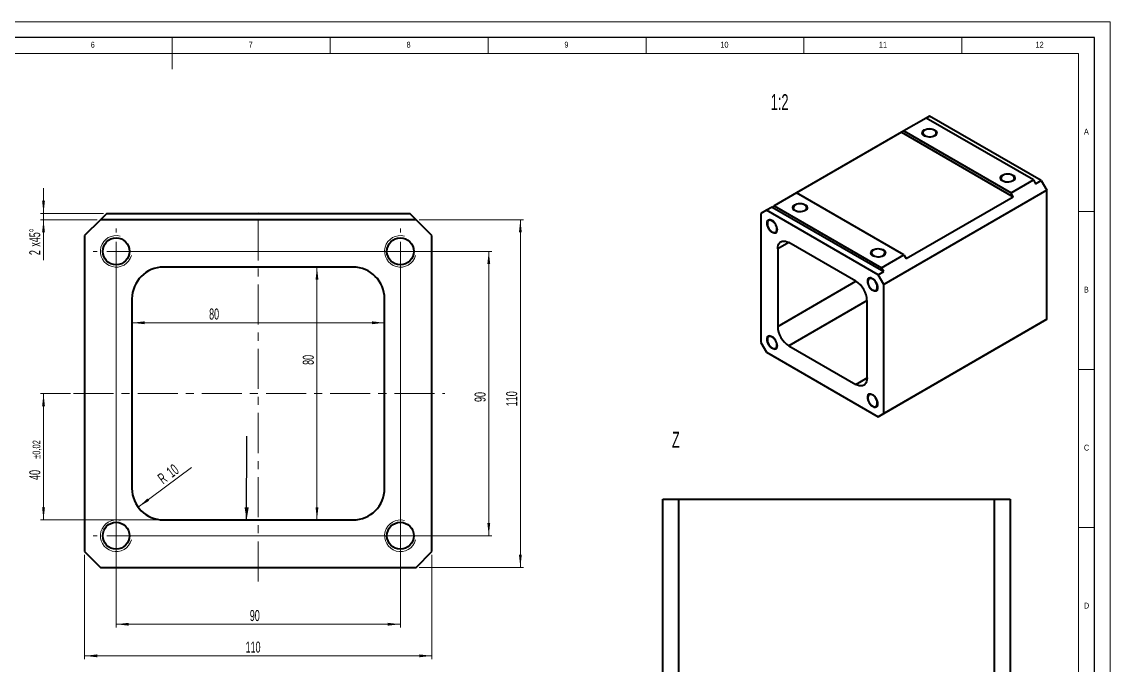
# Model space of a CAD drawing. Header units: millimetres. Extents: x 0 to 594, y 0 to 420.
# Drawn here: x 249.3 to 594, y 216.4 to 420 of the extents above; entities that cross this region are included whole.
import ezdxf

# ---------------------------------------------------------------- set-up
doc = ezdxf.new("R2010")
doc.units = ezdxf.units.MM
doc.linetypes.add('CENTERX2', pattern=[20.32, 12.7, -2.54, 2.54, -2.54])
doc.styles.add('SLDTEXTSTYLE1', font='TXT', dxfattribs={"width": 0.605})
doc.styles.add('SLDTEXTSTYLE3', font='TXT', dxfattribs={"width": 0.75})
doc.dimstyles.new('SLDDIMSTYLE0', dxfattribs={"dimtxt": 3.5, "dimasz": 4, "dimexe": 0, "dimexo": 0.0625, "dimgap": 0.875, "dimtad": 1, "dimrnd": 1e-09, "dimzin": 12, "dimdsep": 46, "dimtxsty": 'SLDTEXTSTYLE1', "dimsah": 1, "dimcen": 0.09, "dimadec": 0, "dimazin": 0, "dimtol": 1, "dimtp": 0.02, "dimtm": 0.02, "dimtfac": 1, "dimtofl": 0, "dimtmove": 0, "dimatfit": 3, "dimfxl": 1, "dimfrac": 2, "dimtolj": 1, "dimarcsym": 0})
doc.dimstyles.new('SLDDIMSTYLE1', dxfattribs={"dimtxt": 3.5, "dimasz": 4, "dimexe": 0, "dimexo": 0.0625, "dimgap": 0.875, "dimtad": 1, "dimrnd": 1e-09, "dimzin": 12, "dimdsep": 46, "dimtxsty": 'SLDTEXTSTYLE1', "dimsah": 1, "dimcen": 0.09, "dimadec": 0, "dimazin": 0, "dimtfac": 1, "dimtdec": 1, "dimtofl": 0, "dimtmove": 0, "dimatfit": 3, "dimfxl": 1, "dimfrac": 2, "dimtolj": 1, "dimtzin": 12, "dimarcsym": 0})
doc.dimstyles.new('SLDDIMSTYLE2', dxfattribs={"dimtxt": 3.5, "dimasz": 4, "dimexe": 0, "dimexo": 0.0625, "dimgap": 0.875, "dimtad": 1, "dimrnd": 1e-09, "dimzin": 12, "dimdsep": 46, "dimtxsty": 'SLDTEXTSTYLE1', "dimsah": 1, "dimcen": 0.09, "dimadec": 0, "dimazin": 0, "dimtfac": 1, "dimtdec": 1, "dimtofl": 0, "dimtmove": 0, "dimatfit": 3, "dimfxl": 1, "dimfrac": 2, "dimtolj": 1, "dimtzin": 12, "dimarcsym": 0})
doc.dimstyles.new('SLDDIMSTYLE4', dxfattribs={"dimtxt": 0, "dimasz": 4, "dimexe": 0, "dimexo": 0.0625, "dimgap": 0, "dimtad": 0, "dimtih": 1, "dimtoh": 1, "dimdec": 0, "dimrnd": 1e-09, "dimzin": 0, "dimdsep": 46, "dimtxsty": 'Standard', "dimsah": 1, "dimcen": 0.09, "dimadec": 0, "dimazin": 0, "dimtfac": 4, "dimtdec": 0, "dimtofl": 0, "dimtmove": 0, "dimatfit": 3, "dimfxl": 1, "dimfrac": 2, "dimtolj": 1, "dimtzin": 0, "dimarcsym": 0})
doc.dimstyles.new('SLDDIMSTYLE7', dxfattribs={"dimtxt": 3.5, "dimasz": 4, "dimexe": 0, "dimexo": 0.0625, "dimgap": 0.875, "dimtad": 1, "dimrnd": 1e-09, "dimzin": 12, "dimdsep": 46, "dimtxsty": 'SLDTEXTSTYLE1', "dimsah": 1, "dimcen": 0, "dimadec": 0, "dimazin": 0, "dimtfac": 1, "dimtdec": 1, "dimtofl": 0, "dimtmove": 1, "dimatfit": 3, "dimfxl": 1, "dimfrac": 2, "dimtolj": 1, "dimtzin": 12, "dimarcsym": 0})

# ---------------------------------------------------------------- blocks, each defined once
blk = doc.blocks.new('*D33')
at = {"color": 7, "linetype": 'Continuous', "lineweight": 15}
for p, q in [((279.21, 346.35), (279.21, 228.35)), ((369.21, 346.35), (369.21, 228.35)), ((279.21, 229.35), (369.21, 229.35))]:
    blk.add_line(p, q, dxfattribs=at)
for points in [[(279.21, 229.35), (283.21, 228.9), (283.21, 229.8)], [(369.21, 229.35), (365.21, 229.8), (365.21, 228.9)]]:
    blk.add_solid(points, dxfattribs=at)
at = {"color": 7, "linetype": 'Continuous', "lineweight": 15, "insert": (321.54, 233.86), "char_height": 3.5, "attachment_point": 1, "style": 'SLDTEXTSTYLE1'}
blk.add_mtext('90', dxfattribs=at)
blk = doc.blocks.new('*D34')
at = {"color": 7, "linetype": 'Continuous', "lineweight": 15}
for p, q in [((280.21, 347.35), (398.21, 347.35)), ((397.21, 347.35), (397.21, 257.35)), ((280.21, 257.35), (398.21, 257.35))]:
    blk.add_line(p, q, dxfattribs=at)
for points in [[(397.21, 347.35), (396.76, 343.35), (397.66, 343.35)], [(397.21, 257.35), (397.66, 261.35), (396.76, 261.35)]]:
    blk.add_solid(points, dxfattribs=at)
at = {"color": 7, "linetype": 'Continuous', "lineweight": 15, "insert": (392.7, 299.68), "char_height": 3.5, "attachment_point": 1, "rotation": 90, "style": 'SLDTEXTSTYLE1'}
blk.add_mtext('90', dxfattribs=at)
blk = doc.blocks.new('*D35')
at = {"color": 7, "linetype": 'Continuous', "lineweight": 15}
for p, q in [((269.21, 251.35), (269.21, 218.35)), ((379.21, 251.35), (379.21, 218.35)), ((269.21, 219.35), (379.21, 219.35))]:
    blk.add_line(p, q, dxfattribs=at)
for points in [[(269.21, 219.35), (273.21, 218.9), (273.21, 219.8)], [(379.21, 219.35), (375.21, 219.8), (375.21, 218.9)]]:
    blk.add_solid(points, dxfattribs=at)
at = {"color": 7, "linetype": 'Continuous', "lineweight": 15, "insert": (320.21, 223.86), "char_height": 3.5, "attachment_point": 1, "style": 'SLDTEXTSTYLE1'}
blk.add_mtext('110', dxfattribs=at)
blk = doc.blocks.new('*D36')
at = {"color": 7, "linetype": 'Continuous', "lineweight": 15}
for p, q in [((375.21, 357.35), (408.21, 357.35)), ((407.21, 247.35), (407.21, 357.35)), ((375.21, 247.35), (408.21, 247.35))]:
    blk.add_line(p, q, dxfattribs=at)
for points in [[(407.21, 357.35), (406.76, 353.35), (407.66, 353.35)], [(407.21, 247.35), (407.66, 251.35), (406.76, 251.35)]]:
    blk.add_solid(points, dxfattribs=at)
at = {"color": 7, "linetype": 'Continuous', "lineweight": 15, "insert": (402.7, 298.34), "char_height": 3.5, "attachment_point": 1, "rotation": 90, "style": 'SLDTEXTSTYLE1'}
blk.add_mtext('110', dxfattribs=at)
blk = doc.blocks.new('*D37')
at = {"color": 7, "linetype": 'Continuous', "lineweight": 15}
for p, q in [((256.21, 359.35), (256.21, 367.35)), ((275.21, 359.35), (255.21, 359.35)), ((256.21, 357.35), (256.21, 359.35)), ((273.21, 357.35), (255.21, 357.35)), ((256.21, 357.35), (256.21, 344.57))]:
    blk.add_line(p, q, dxfattribs=at)
for points in [[(256.21, 359.35), (256.66, 363.35), (255.76, 363.35)], [(256.21, 357.35), (255.76, 353.35), (256.66, 353.35)]]:
    blk.add_solid(points, dxfattribs=at)
at = {"color": 7, "linetype": 'Continuous', "lineweight": 15, "char_height": 3.5, "attachment_point": 1, "rotation": 90, "style": 'SLDTEXTSTYLE1'}
for s, insert in [('x45°', (251.7, 348.83)), ('2', (251.7, 346.16))]:
    blk.add_mtext(s, dxfattribs=dict(at, insert=insert))
blk = doc.blocks.new('*D38')
at = {"color": 7, "linetype": 'Continuous', "lineweight": 15}
blk.add_line((286.18, 266.39), (303.04, 278.9), dxfattribs=at)
blk.add_solid([(286.18, 266.39), (289.66, 268.42), (289.13, 269.14)], dxfattribs=at)
at = {"color": 7, "linetype": 'Continuous', "lineweight": 15, "char_height": 3.5, "attachment_point": 1, "rotation": 36.5795, "style": 'SLDTEXTSTYLE1'}
for s, insert in [('10', (294.79, 278.4)), ('R', (292, 276.33))]:
    blk.add_mtext(s, dxfattribs=dict(at, insert=insert))
blk = doc.blocks.new('*D39')
at = {"color": 7, "linetype": 'Continuous', "lineweight": 15}
blk.add_line((284.21, 324.75), (364.21, 324.75), dxfattribs=at)
for points in [[(284.21, 324.75), (288.21, 324.3), (288.21, 325.2)], [(364.21, 324.75), (360.21, 325.2), (360.21, 324.3)]]:
    blk.add_solid(points, dxfattribs=at)
at = {"color": 7, "linetype": 'Continuous', "lineweight": 15, "insert": (308.65, 329.27), "char_height": 3.5, "attachment_point": 1, "style": 'SLDTEXTSTYLE1'}
blk.add_mtext('80', dxfattribs=at)
blk = doc.blocks.new('*D40')
at = {"color": 7, "linetype": 'Continuous', "lineweight": 15}
blk.add_line((342.81, 342.35), (342.81, 262.35), dxfattribs=at)
for points in [[(342.81, 342.35), (342.36, 338.35), (343.26, 338.35)], [(342.81, 262.35), (343.26, 266.35), (342.36, 266.35)]]:
    blk.add_solid(points, dxfattribs=at)
at = {"color": 7, "linetype": 'Continuous', "lineweight": 15, "insert": (338.3, 311.43), "char_height": 3.5, "attachment_point": 1, "rotation": 90, "style": 'SLDTEXTSTYLE1'}
blk.add_mtext('80', dxfattribs=at)
blk = doc.blocks.new('*D41')
at = {"color": 7, "linetype": 'Continuous', "lineweight": 15}
for p, q in [((264.71, 302.35), (255.21, 302.35)), ((256.21, 302.35), (256.21, 262.35)), ((293.21, 262.35), (255.21, 262.35))]:
    blk.add_line(p, q, dxfattribs=at)
for points in [[(256.21, 302.35), (255.76, 298.35), (256.66, 298.35)], [(256.21, 262.35), (256.66, 266.35), (255.76, 266.35)]]:
    blk.add_solid(points, dxfattribs=at)
at = {"color": 7, "linetype": 'Continuous', "lineweight": 15, "attachment_point": 1, "rotation": 90, "style": 'SLDTEXTSTYLE1'}
for s, insert, char_height in [('±0,02', (252.75, 281.69), 2.45), ('40', (251.7, 275.02), 3.5)]:
    blk.add_mtext(s, dxfattribs=dict(at, insert=insert, char_height=char_height))
blk = doc.blocks.new('SW_CENTERMARKSYMBOL_4')
at = {"color": 0, "linetype": 'Continuous', "lineweight": 0}
for p, q in [((0, 6), (0, 7.25)), ((-6, 0), (-7.25, 0)), ((0, 0), (-3, 0)), ((0, 0), (0, 3)), ((0, 0), (0, -3)), ((0, 0), (3, 0)), ((6, 0), (7.25, 0)), ((0, -6), (0, -7.25))]:
    blk.add_line(p, q, dxfattribs=at)
blk = doc.blocks.new('SW_CENTERMARKSYMBOL_5')
at = {"color": 0, "linetype": 'Continuous', "lineweight": 0}
for p, q in [((0, 6), (0, 7.25)), ((-6, 0), (-7.25, 0)), ((0, 0), (-3, 0)), ((0, 0), (0, 3)), ((0, 0), (0, -3)), ((0, 0), (3, 0)), ((6, 0), (7.25, 0)), ((0, -6), (0, -7.25))]:
    blk.add_line(p, q, dxfattribs=at)
blk = doc.blocks.new('SW_CENTERMARKSYMBOL_6')
at = {"color": 0, "linetype": 'Continuous', "lineweight": 0}
for p, q in [((0, 6), (0, 7.25)), ((-6, 0), (-7.25, 0)), ((0, 0), (-3, 0)), ((0, 0), (0, 3)), ((0, 0), (0, -3)), ((0, 0), (3, 0)), ((6, 0), (7.25, 0)), ((0, -6), (0, -7.25))]:
    blk.add_line(p, q, dxfattribs=at)
blk = doc.blocks.new('SW_CENTERMARKSYMBOL_7')
at = {"color": 0, "linetype": 'Continuous', "lineweight": 0}
for p, q in [((0, 6), (0, 7.25)), ((-6, 0), (-7.25, 0)), ((0, 0), (-3, 0)), ((0, 0), (0, 3)), ((0, 0), (0, -3)), ((0, 0), (3, 0)), ((6, 0), (7.25, 0)), ((0, -6), (0, -7.25))]:
    blk.add_line(p, q, dxfattribs=at)

msp = doc.modelspace()

# ---------------------------------------------------------------- linework, layer by layer
at = {"color": 7, "linetype": 'Continuous', "lineweight": 0}
for p, q in [((594, 420), (0, 420)), ((594, 77.25), (594, 420)), ((297, 415), (297, 405)), ((347, 410), (347, 415)), ((397, 415), (397, 410)), ((447, 410), (447, 415)), ((497, 415), (497, 410)), ((547, 410), (547, 415)), ((584, 410), (10, 410)), ((584, 74.25), (584, 410)), ((584, 360), (589, 360)), ((294.214, 342.353), (294.214, 342.353)), ((354.214, 342.353), (354.214, 342.353)), ((589, 310), (584, 310)), ((584, 260), (589, 260))]:
    msp.add_line(p, q, dxfattribs=at)
at = {"color": 7, "linetype": 'Continuous', "lineweight": 30}
for p, q in [((589, 415), (5, 415)), ((589, 74.25), (589, 415))]:
    msp.add_line(p, q, dxfattribs=at)
at = {"color": 7, "linetype": 'Continuous', "lineweight": 40}
for p, q in [((535.716, 389.536), (528.645, 385.454)), ((536.777, 390.148), (535.716, 389.536)), ((569.657, 369.942), (535.716, 389.536)), ((572.132, 369.738), (536.777, 390.148)), ((527.938, 385.046), (494.704, 365.86)), ((528.645, 385.454), (527.938, 385.046)), ((527.938, 385.046), (563.293, 364.635)), ((528.645, 385.454), (562.586, 365.86)), ((562.586, 365.86), (569.657, 369.942)), ((569.657, 369.942), (570.364, 368.717)), ((570.364, 368.717), (572.132, 369.738)), ((572.132, 369.738), (573.9, 366.676)), ((494.704, 365.86), (487.633, 361.778)), ((528.645, 346.266), (494.704, 365.86)), ((573.9, 366.676), (522.281, 336.877)), ((563.293, 364.635), (562.586, 365.86)), ((573.9, 325.849), (573.9, 366.676)), ((529.352, 345.042), (563.293, 364.635)), ((276.214, 359.353), (274.214, 357.353)), ((276.214, 359.353), (372.214, 359.353)), ((374.214, 357.353), (372.214, 359.353)), ((485.158, 360.349), (483.39, 359.328)), ((483.39, 359.328), (483.39, 318.501)), ((486.926, 361.37), (485.158, 360.349)), ((520.513, 339.939), (485.158, 360.349)), ((487.633, 361.778), (486.926, 361.37)), ((486.926, 361.37), (522.281, 340.96)), ((487.633, 361.778), (521.574, 342.184)), ((274.214, 357.353), (269.214, 352.353)), ((374.214, 357.353), (274.214, 357.353)), ((379.214, 352.353), (374.214, 357.353)), ((269.214, 352.353), (269.214, 252.353)), ((379.214, 252.353), (379.214, 352.353)), ((513.442, 337.897), (492.229, 350.143)), ((488.693, 348.101), (488.693, 323.605)), ((521.574, 342.184), (528.645, 346.266)), ((528.645, 346.266), (529.352, 345.042)), ((354.214, 342.353), (294.214, 342.353)), ((522.281, 340.96), (521.574, 342.184)), ((520.513, 339.939), (522.281, 340.96)), ((522.281, 336.877), (520.513, 339.939)), ((522.281, 296.05), (522.281, 336.877)), ((284.214, 332.353), (284.214, 272.353)), ((364.214, 272.353), (364.214, 332.353)), ((516.978, 307.277), (516.978, 331.773)), ((572.132, 324.828), (520.513, 295.029)), ((522.281, 296.05), (573.9, 325.849)), ((573.9, 325.849), (572.132, 324.828)), ((483.39, 318.501), (485.158, 315.44)), ((492.229, 317.482), (513.442, 305.235)), ((485.158, 315.44), (520.513, 295.029)), ((520.513, 295.029), (522.281, 296.05)), ((452.316, 122.934), (452.316, 268.934)), ((452.316, 268.934), (457.316, 268.934)), ((457.316, 268.934), (457.316, 122.934)), ((457.316, 268.934), (557.316, 268.934)), ((557.316, 122.934), (557.316, 268.934)), ((557.316, 268.934), (562.316, 268.934)), ((562.316, 268.934), (562.316, 122.934)), ((294.214, 262.353), (354.214, 262.353)), ((269.214, 252.353), (274.214, 247.353)), ((374.214, 247.353), (379.214, 252.353)), ((274.214, 247.353), (374.214, 247.353))]:
    msp.add_line(p, q, dxfattribs=at)
at = {"color": 7, "linetype": 'CENTERX2', "lineweight": 0}
for p, q in [((324.214, 242.881), (324.214, 359.767)), ((265.71, 302.353), (383.298, 302.353))]:
    msp.add_line(p, q, dxfattribs=at)
at = {"color": 8, "linetype": 'Continuous', "lineweight": 40}
for p, q in [((492.23, 350.143), (488.693, 348.101)), ((488.693, 323.605), (513.446, 337.895)), ((516.978, 331.769), (492.229, 317.482)), ((513.442, 305.235), (516.978, 307.276))]:
    msp.add_line(p, q, dxfattribs=at)
at = {"color": 7, "linetype": 'Continuous', "lineweight": 0, "flags": 128}
for points in [[(538.544, 383.821), (538.138, 383.631), (537.673, 383.494), (537.168, 383.416), (536.646, 383.4), (536.13, 383.448), (535.642, 383.556), (535.203, 383.72), (534.834, 383.933), (534.549, 384.186), (534.362, 384.468), (534.28, 384.766), (534.307, 385.067), (534.443, 385.359), (534.68, 385.628), (535.009, 385.862), (535.415, 386.052), (535.881, 386.189), (536.386, 386.267), (536.908, 386.283), (537.424, 386.236), (537.912, 386.128), (538.35, 385.963), (538.72, 385.75), (539.004, 385.497), (539.191, 385.215), (539.273, 384.917), (539.246, 384.616), (539.111, 384.324), (538.873, 384.056), (538.544, 383.821)], [(563.293, 369.534), (562.887, 369.344), (562.421, 369.207), (561.917, 369.129), (561.395, 369.113), (560.878, 369.16), (560.39, 369.269), (559.952, 369.433), (559.583, 369.646), (559.298, 369.899), (559.111, 370.181), (559.029, 370.479), (559.056, 370.78), (559.191, 371.072), (559.429, 371.341), (559.758, 371.575), (560.164, 371.765), (560.63, 371.902), (561.134, 371.98), (561.656, 371.996), (562.172, 371.949), (562.66, 371.84), (563.099, 371.676), (563.468, 371.463), (563.753, 371.21), (563.94, 370.928), (564.022, 370.63), (563.995, 370.329), (563.859, 370.037), (563.622, 369.768), (563.293, 369.534)], [(497.532, 360.145), (497.861, 360.38), (498.098, 360.649), (498.234, 360.94), (498.261, 361.241), (498.179, 361.539), (497.992, 361.821), (497.707, 362.074), (497.338, 362.287), (496.899, 362.452), (496.412, 362.56), (495.895, 362.607), (495.373, 362.591), (494.869, 362.513), (494.403, 362.376), (493.997, 362.186), (493.668, 361.952), (493.431, 361.683), (493.295, 361.392), (493.268, 361.09), (493.35, 360.792), (493.537, 360.511), (493.822, 360.258), (494.191, 360.044), (494.63, 359.88), (495.117, 359.772), (495.634, 359.725), (496.156, 359.74), (496.66, 359.818), (497.126, 359.955), (497.532, 360.145)], [(488.693, 354.226), (488.655, 353.823), (488.541, 353.483), (488.356, 353.221), (488.109, 353.046), (487.81, 352.968), (487.472, 352.989), (487.11, 353.109), (486.741, 353.323), (486.379, 353.62), (486.042, 353.988), (485.743, 354.412), (485.496, 354.872), (485.311, 355.348), (485.197, 355.82), (485.158, 356.267), (485.197, 356.669), (485.311, 357.009), (485.496, 357.272), (485.743, 357.446), (486.042, 357.524), (486.379, 357.503), (486.741, 357.383), (487.11, 357.17), (487.472, 356.872), (487.81, 356.504), (488.109, 356.08), (488.356, 355.62), (488.541, 355.144), (488.655, 354.672), (488.693, 354.226)], [(522.281, 345.858), (522.61, 346.093), (522.847, 346.361), (522.982, 346.653), (523.01, 346.954), (522.928, 347.252), (522.741, 347.534), (522.456, 347.787), (522.087, 348), (521.648, 348.165), (521.16, 348.273), (520.644, 348.32), (520.122, 348.304), (519.617, 348.226), (519.152, 348.089), (518.745, 347.899), (518.417, 347.665), (518.179, 347.396), (518.044, 347.104), (518.017, 346.803), (518.098, 346.505), (518.286, 346.223), (518.57, 345.97), (518.94, 345.757), (519.378, 345.593), (519.866, 345.485), (520.382, 345.437), (520.904, 345.453), (521.409, 345.531), (521.875, 345.668), (522.281, 345.858)], [(520.513, 335.856), (520.475, 335.454), (520.36, 335.114), (520.176, 334.851), (519.928, 334.677), (519.629, 334.599), (519.292, 334.62), (518.93, 334.74), (518.561, 334.953), (518.199, 335.251), (517.862, 335.619), (517.563, 336.043), (517.315, 336.503), (517.131, 336.979), (517.016, 337.451), (516.978, 337.897), (517.016, 338.3), (517.131, 338.639), (517.315, 338.902), (517.563, 339.077), (517.862, 339.155), (518.199, 339.134), (518.561, 339.014), (518.93, 338.8), (519.292, 338.503), (519.629, 338.134), (519.928, 337.711), (520.176, 337.251), (520.36, 336.775), (520.475, 336.303), (520.513, 335.856)], [(488.693, 317.481), (488.655, 317.079), (488.541, 316.739), (488.356, 316.476), (488.109, 316.302), (487.81, 316.224), (487.472, 316.245), (487.11, 316.365), (486.741, 316.578), (486.379, 316.876), (486.042, 317.244), (485.743, 317.668), (485.496, 318.127), (485.311, 318.604), (485.197, 319.076), (485.158, 319.522), (485.197, 319.924), (485.311, 320.264), (485.496, 320.527), (485.743, 320.702), (486.042, 320.78), (486.379, 320.759), (486.741, 320.639), (487.11, 320.425), (487.472, 320.128), (487.81, 319.759), (488.109, 319.336), (488.356, 318.876), (488.541, 318.4), (488.655, 317.928), (488.693, 317.481)], [(520.513, 299.112), (520.475, 298.71), (520.36, 298.37), (520.176, 298.107), (519.928, 297.933), (519.629, 297.854), (519.292, 297.876), (518.93, 297.996), (518.561, 298.209), (518.199, 298.506), (517.862, 298.875), (517.563, 299.298), (517.315, 299.758), (517.131, 300.235), (517.016, 300.706), (516.978, 301.153), (517.016, 301.555), (517.131, 301.895), (517.315, 302.158), (517.563, 302.332), (517.862, 302.411), (518.199, 302.389), (518.561, 302.269), (518.93, 302.056), (519.292, 301.759), (519.629, 301.39), (519.928, 300.967), (520.176, 300.507), (520.36, 300.031), (520.475, 299.559), (520.513, 299.112)]]:
    msp.add_lwpolyline(points, dxfattribs=at)
at = {"color": 7, "linetype": 'Continuous', "lineweight": 40, "flags": 128}
for points in [[(535.274, 383.974), (535.661, 383.798), (536.108, 383.677), (536.591, 383.62), (537.085, 383.628), (537.561, 383.702), (537.996, 383.837), (538.364, 384.026), (538.647, 384.259), (538.829, 384.524), (538.901, 384.806), (538.858, 385.09), (538.703, 385.36), (538.444, 385.603), (538.095, 385.804), (537.675, 385.953), (537.206, 386.043), (536.715, 386.068), (536.227, 386.027), (535.768, 385.921), (535.364, 385.758), (535.036, 385.545), (534.802, 385.295), (534.674, 385.019), (534.66, 384.735), (534.76, 384.456), (534.968, 384.198), (535.274, 383.974)], [(560.023, 369.687), (560.41, 369.51), (560.857, 369.39), (561.34, 369.332), (561.833, 369.341), (562.31, 369.414), (562.744, 369.55), (563.113, 369.739), (563.396, 369.972), (563.578, 370.237), (563.65, 370.519), (563.607, 370.803), (563.451, 371.073), (563.192, 371.315), (562.843, 371.517), (562.423, 371.666), (561.955, 371.756), (561.464, 371.781), (560.975, 371.739), (560.517, 371.634), (560.113, 371.471), (559.785, 371.258), (559.551, 371.007), (559.423, 370.732), (559.409, 370.448), (559.508, 370.169), (559.717, 369.911), (560.023, 369.687)], [(494.262, 360.298), (494.649, 360.122), (495.096, 360.001), (495.579, 359.944), (496.072, 359.952), (496.549, 360.026), (496.983, 360.161), (497.352, 360.35), (497.635, 360.584), (497.817, 360.848), (497.889, 361.13), (497.846, 361.414), (497.69, 361.684), (497.431, 361.927), (497.082, 362.128), (496.663, 362.278), (496.194, 362.367), (495.703, 362.392), (495.214, 362.351), (494.756, 362.246), (494.352, 362.082), (494.024, 361.869), (493.79, 361.619), (493.662, 361.344), (493.648, 361.059), (493.747, 360.78), (493.956, 360.522), (494.262, 360.298)], [(488.428, 354.379), (488.388, 354.802), (488.268, 355.25), (488.077, 355.697), (487.823, 356.12), (487.521, 356.496), (487.187, 356.804), (486.838, 357.029), (486.495, 357.157), (486.174, 357.182), (485.895, 357.103), (485.67, 356.924), (485.514, 356.655), (485.433, 356.309), (485.433, 355.906), (485.514, 355.468), (485.67, 355.017), (485.895, 354.579), (486.174, 354.177), (486.495, 353.833), (486.838, 353.564), (487.187, 353.387), (487.521, 353.309), (487.823, 353.336), (488.077, 353.466), (488.268, 353.692), (488.388, 354.002), (488.428, 354.379)], [(488.693, 348.101), (488.737, 348.715), (488.866, 349.263), (489.079, 349.733), (489.369, 350.111), (489.729, 350.391), (490.151, 350.563), (490.624, 350.625), (491.136, 350.574), (491.676, 350.412), (492.229, 350.143)], [(519.011, 346.011), (519.398, 345.835), (519.845, 345.714), (520.328, 345.657), (520.821, 345.665), (521.298, 345.739), (521.732, 345.874), (522.101, 346.063), (522.384, 346.296), (522.566, 346.561), (522.637, 346.843), (522.594, 347.127), (522.439, 347.397), (522.18, 347.64), (521.831, 347.841), (521.411, 347.99), (520.943, 348.08), (520.451, 348.105), (519.963, 348.064), (519.505, 347.958), (519.101, 347.795), (518.773, 347.582), (518.538, 347.332), (518.411, 347.056), (518.396, 346.772), (518.496, 346.493), (518.705, 346.235), (519.011, 346.011)], [(520.248, 336.009), (520.208, 336.433), (520.088, 336.88), (519.897, 337.328), (519.643, 337.751), (519.341, 338.127), (519.006, 338.435), (518.658, 338.66), (518.315, 338.788), (517.994, 338.813), (517.714, 338.734), (517.49, 338.555), (517.333, 338.285), (517.253, 337.94), (517.253, 337.537), (517.333, 337.099), (517.49, 336.648), (517.714, 336.21), (517.994, 335.808), (518.315, 335.463), (518.658, 335.195), (519.006, 335.017), (519.341, 334.94), (519.643, 334.967), (519.897, 335.097), (520.088, 335.323), (520.208, 335.633), (520.248, 336.009)], [(488.428, 317.634), (488.388, 318.058), (488.268, 318.505), (488.077, 318.953), (487.823, 319.376), (487.521, 319.751), (487.187, 320.06), (486.838, 320.284), (486.495, 320.413), (486.174, 320.438), (485.895, 320.359), (485.67, 320.18), (485.514, 319.91), (485.433, 319.565), (485.433, 319.162), (485.514, 318.723), (485.67, 318.273), (485.895, 317.835), (486.174, 317.433), (486.495, 317.088), (486.838, 316.82), (487.187, 316.642), (487.521, 316.565), (487.823, 316.592), (488.077, 316.722), (488.268, 316.948), (488.388, 317.258), (488.428, 317.634)], [(516.978, 307.277), (516.934, 306.664), (516.805, 306.115), (516.592, 305.646), (516.302, 305.267), (515.942, 304.988), (515.52, 304.815), (515.047, 304.754), (514.535, 304.805), (513.995, 304.966), (513.442, 305.235)], [(520.248, 299.265), (520.208, 299.689), (520.088, 300.136), (519.897, 300.583), (519.643, 301.006), (519.341, 301.382), (519.006, 301.691), (518.658, 301.915), (518.315, 302.044), (517.994, 302.069), (517.714, 301.99), (517.49, 301.811), (517.333, 301.541), (517.253, 301.196), (517.253, 300.793), (517.333, 300.354), (517.49, 299.904), (517.714, 299.466), (517.994, 299.064), (518.315, 298.719), (518.658, 298.451), (519.006, 298.273), (519.341, 298.196), (519.643, 298.223), (519.897, 298.353), (520.088, 298.579), (520.208, 298.888), (520.248, 299.265)]]:
    msp.add_lwpolyline(points, dxfattribs=at)
at = {"color": 7, "linetype": 'Continuous', "lineweight": 40}
for centre in [(279.214, 347.353), (369.214, 347.353), (279.214, 257.353), (369.214, 257.353)]:
    msp.add_circle(centre, 4.25, dxfattribs=at)
at = {"color": 7, "linetype": 'Continuous', "lineweight": 0}
for centre in [(279.214, 347.353), (369.214, 347.353), (279.214, 257.353), (369.214, 257.353)]:
    msp.add_arc(centre, 5, 75, 345, dxfattribs=at)
at = {"color": 7, "linetype": 'Continuous', "lineweight": 40}
for centre, radius, start, end in [((294.214, 332.353), 10, 90, 180), ((354.214, 332.353), 10, 0, 90), ((509.356, 331.456), 7.628, 2.38682, 57.61318), ((496.315, 323.923), 7.628, 182.38682, 237.61318), ((294.214, 272.353), 10, 180, 270), ((354.214, 272.353), 10, 270, 0)]:
    msp.add_arc(centre, radius, start, end, dxfattribs=at)

# ---------------------------------------------------------------- block references
at = {"color": 7, "linetype": 'Continuous', "lineweight": 0}
for name, p in [('SW_CENTERMARKSYMBOL_6', (279.214, 347.353)), ('SW_CENTERMARKSYMBOL_7', (369.214, 347.353)), ('SW_CENTERMARKSYMBOL_5', (279.214, 257.353)), ('SW_CENTERMARKSYMBOL_4', (369.214, 257.353))]:
    msp.add_blockref(name, p, dxfattribs=at)

# ---------------------------------------------------------------- texts
at = {"color": 7, "linetype": 'Continuous', "lineweight": 0, "attachment_point": 1}
for s, insert, char_height, style in [('6', (271.167, 413.668), 1.852, 'SLDTEXTSTYLE3'), ('7', (321.167, 413.668), 1.852, 'SLDTEXTSTYLE3'), ('8', (371.167, 413.668), 1.852, 'SLDTEXTSTYLE3'), ('9', (421.167, 413.668), 1.852, 'SLDTEXTSTYLE3'), ('10', (470.542, 413.668), 1.8521, 'SLDTEXTSTYLE3'), ('11', (520.75, 413.668), 1.8521, 'SLDTEXTSTYLE3'), ('12', (570.333, 413.668), 1.8521, 'SLDTEXTSTYLE3'), ('1:2', (486.495, 397.111), 5, 'SLDTEXTSTYLE1'), ('A', (585.667, 386.168), 1.852, 'SLDTEXTSTYLE3'), ('B', (585.667, 336.168), 1.852, 'SLDTEXTSTYLE3'), ('Z', (455.229, 290.254), 5, 'SLDTEXTSTYLE1'), ('C', (585.667, 286.168), 1.852, 'SLDTEXTSTYLE3'), ('D', (585.667, 236.168), 1.852, 'SLDTEXTSTYLE3')]:
    msp.add_mtext(s, dxfattribs=dict(at, insert=insert, char_height=char_height, style=style))

# ---------------------------------------------------------------- dimensions: what is measured, and where the dimension line sits
at = {"color": 7, "linetype": 'Continuous', "lineweight": 15}
dim = msp.add_linear_dim(base=(256.214, 359.353), p1=(274.214, 357.353), p2=(276.214, 359.353), angle=90, text='<>x45°', dimstyle='SLDDIMSTYLE1', dxfattribs=at)
dim.commit()
dim.dimension.update_dxf_attribs({"geometry": '*D37', "text_midpoint": (256.214, 352.334), "dimtype": 160})
for base, p1, p2, dimstyle, picture, middle in [((407.214, 357.353), (374.214, 247.353), (374.214, 357.353), 'SLDDIMSTYLE2', '*D36', (407.214, 302.353)), ((397.214, 257.353), (279.214, 347.353), (279.214, 257.353), 'SLDDIMSTYLE2', '*D34', (397.214, 302.353)), ((342.811, 262.353), (354.214, 342.353), (354.214, 262.353), 'SLDDIMSTYLE2', '*D40', (342.811, 314.106)), ((256.214, 262.353), (265.71, 302.353), (294.214, 262.353), 'SLDDIMSTYLE0', '*D41', (256.214, 282.353))]:
    dim = msp.add_linear_dim(base=base, p1=p1, p2=p2, angle=90, dimstyle=dimstyle, dxfattribs=at)
    dim.commit()
    dim.dimension.update_dxf_attribs({"geometry": picture, "text_midpoint": middle, "dimtype": 160})
for base, p1, p2, picture, middle in [((369.214, 229.353), (279.214, 347.353), (369.214, 347.353), '*D33', (324.214, 229.353)), ((364.214, 324.755), (284.214, 332.353), (364.214, 332.353), '*D39', (311.325, 324.755)), ((379.214, 219.353), (269.214, 252.353), (379.214, 252.353), '*D35', (324.214, 219.353))]:
    dim = msp.add_linear_dim(base=base, p1=p1, p2=p2, dimstyle='SLDDIMSTYLE2', dxfattribs=at)
    dim.commit()
    dim.dimension.update_dxf_attribs({"geometry": picture, "text_midpoint": middle, "dimtype": 160})
dim = msp.add_radius_dim(center=(294.214, 272.353), mpoint=(286.184, 266.393), dimstyle='SLDDIMSTYLE7', dxfattribs=at)
dim.commit()
dim.dimension.update_dxf_attribs({"geometry": '*D38', "text_midpoint": (298.229, 275.332), "dimtype": 164})

# ---------------------------------------------------------------- leaders
at = {"color": 7, "linetype": 'Continuous', "lineweight": 0}
msp.add_leader([(320.519, 262.353), (320.632, 288.912)], dimstyle='SLDDIMSTYLE4', dxfattribs=at)

doc.saveas('drawing.dxf')
